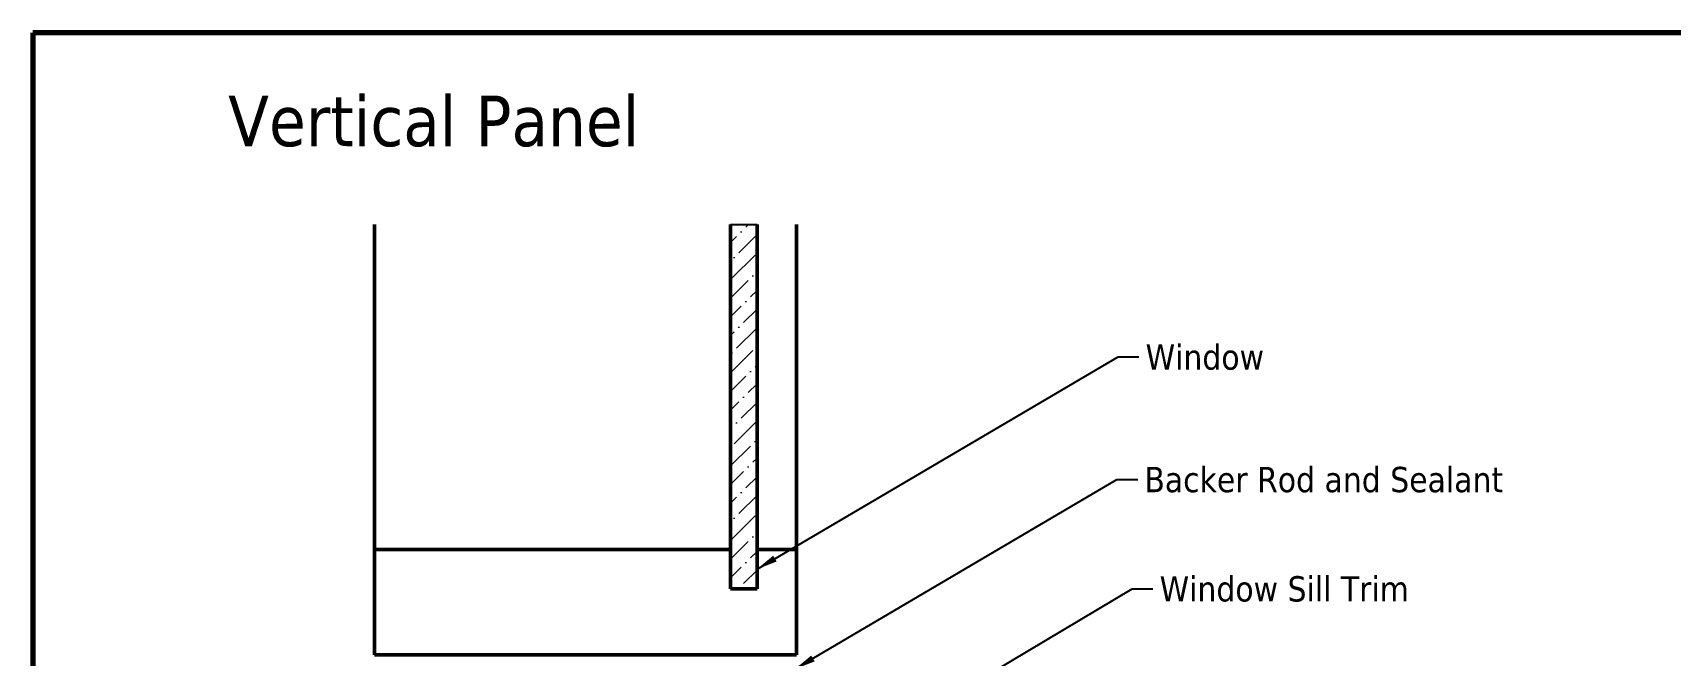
# Model space of a CAD drawing. Header units: inches. Extents: x -12 to 33, y -55 to 66.
# Drawn here: x 0.6 to 16.12, y 15.49 to 21.4 of the extents above; entities that cross this region are included whole.
import ezdxf

# ---------------------------------------------------------------- set-up
doc = ezdxf.new("R2010")
doc.units = ezdxf.units.IN
doc.header["$LTSCALE"] = 2
doc.header["$MEASUREMENT"] = 0
for name, color, linetype, lineweight in [('Border (ANSI)', 7, 'Continuous', 70), ('Hatch (ANSI)', 7, 'Continuous', 18), ('Sketch Geometry (ANSI)', 7, 'Continuous', 25), ('Symbol (ANSI)', 7, 'Continuous', 25), ('Visible (ANSI)', 7, 'Continuous', 50)]:
    doc.layers.add(name, color=color, linetype=linetype, lineweight=lineweight)
doc.styles.add('Note Text (ANSI)', font='tahoma.ttf')
doc.dimstyles.new('Default (ANSI)$7', dxfattribs={"dimscale": 2, "dimtxt": 0.12, "dimasz": 0.098425, "dimexe": 0.125, "dimexo": 0.0625, "dimgap": 0.031496, "dimtad": 0, "dimtih": 1, "dimtoh": 1, "dimrnd": 1e-08, "dimzin": 4, "dimdsep": 46, "dimtxsty": 'Note Text (ANSI)', "dimcen": 0.09, "dimdle": 0.393701, "dimclrd": 256, "dimclre": 256, "dimclrt": 256, "dimadec": 0, "dimazin": 1, "dimtfac": 1, "dimtofl": 0, "dimtmove": 0, "dimatfit": 3, "dimfxl": 0, "dimtolj": 1, "dimtzin": 4, "dimlwd": -1, "dimlwe": -1, "dimarcsym": 0})

# ---------------------------------------------------------------- blocks, each defined once
blk = doc.blocks.new('Borders ATAS A Border')
at = {"layer": 'Border (ANSI)'}
for p, q in [((0.3, 10.7), (0.3, 0.3)), ((16.7, 10.7), (0.3, 10.7))]:
    blk.add_line(p, q, dxfattribs=at)

msp = doc.modelspace()

# ---------------------------------------------------------------- hatches: boundary and pattern name
at = {"layer": 'Hatch (ANSI)', "true_color": 0x0080ff}
h = msp.add_hatch(dxfattribs=at)
h.set_pattern_fill('ANSI36', color=150, style=0)
h.paths.add_polyline_path([(7.21354, 19.58026), (7.21354, 16.12369), (7.46354, 16.12369), (7.46354, 19.58026)])

# ---------------------------------------------------------------- linework, layer by layer
at = {"layer": 'Sketch Geometry (ANSI)', "color": 150, "true_color": 0x0080ff}
for p, q in [((7.21354, 19.58026), (7.46354, 19.58026)), ((7.21354, 16.12369), (7.46354, 16.12369))]:
    msp.add_line(p, q, dxfattribs=at)
at = {"layer": 'Visible (ANSI)', "color": 8, "true_color": 0x808080}
for p, q in [((3.83854, 16.49869), (3.83854, 19.58026)), ((7.83854, 16.49869), (7.83854, 19.58026)), ((3.83854, 16.49869), (7.21354, 16.49869)), ((3.83854, 15.49869), (3.83854, 16.49869)), ((7.46354, 16.49869), (7.83854, 16.49869)), ((7.83854, 16.49869), (7.83854, 15.49869)), ((7.21354, 16.12369), (7.46354, 16.12369)), ((7.83854, 15.49869), (3.83854, 15.49869))]:
    msp.add_line(p, q, dxfattribs=at)
at = {"layer": 'Visible (ANSI)', "color": 150, "true_color": 0x0080ff}
for p, q in [((7.21354, 19.58026), (7.21354, 16.12369)), ((7.46354, 16.12369), (7.46354, 19.58026)), ((7.21354, 16.49869), (7.21354, 16.12369)), ((7.46354, 16.12369), (7.46354, 16.49869)), ((7.21354, 16.12369), (7.46354, 16.12369))]:
    msp.add_line(p, q, dxfattribs=at)

# ---------------------------------------------------------------- block references
at = {"xscale": 2, "yscale": 2, "zscale": 2}
msp.add_blockref('Borders ATAS A Border', (0, 0), dxfattribs=at)

# ---------------------------------------------------------------- texts
at = {"layer": 'Symbol (ANSI)', "attachment_point": 1, "style": 'Note Text (ANSI)'}
for s, insert, char_height, width in [('{\\fTahoma|b0|i0;\\H0.4800;Vertical Panel}', (2.45147, 20.80356), 0.48, 5.9721239), ('{Window}', (11.14605, 18.44364), 0.24, 1.163436), ('{Backer Rod and Sealant}', (11.1342, 17.28104), 0.24, 3.4663857), ('{Window Sill Trim}', (11.2788, 16.24413), 0.24, 2.444149)]:
    msp.add_mtext(s, dxfattribs=dict(at, insert=insert, char_height=char_height, width=width))

# ---------------------------------------------------------------- leaders
at = {"layer": 'Symbol (ANSI)', "annotation_type": 0, "has_hookline": 1, "hookline_direction": 0}
for points, text_width in [([(7.46354, 16.31119), (10.88621, 18.32364), (11.08306, 18.32364)], 1.15487), ([(7.82424, 15.36369), (10.87435, 17.16104), (11.0712, 17.16104)], 3.44236), ([(9.05754, 14.95534), (11.01895, 16.12413), (11.2158, 16.12413)], 2.41999)]:
    msp.add_leader(points, dimstyle='Default (ANSI)$7', override={"dimtad": 0}, dxfattribs=dict(at, text_width=text_width))

doc.saveas('drawing.dxf')
